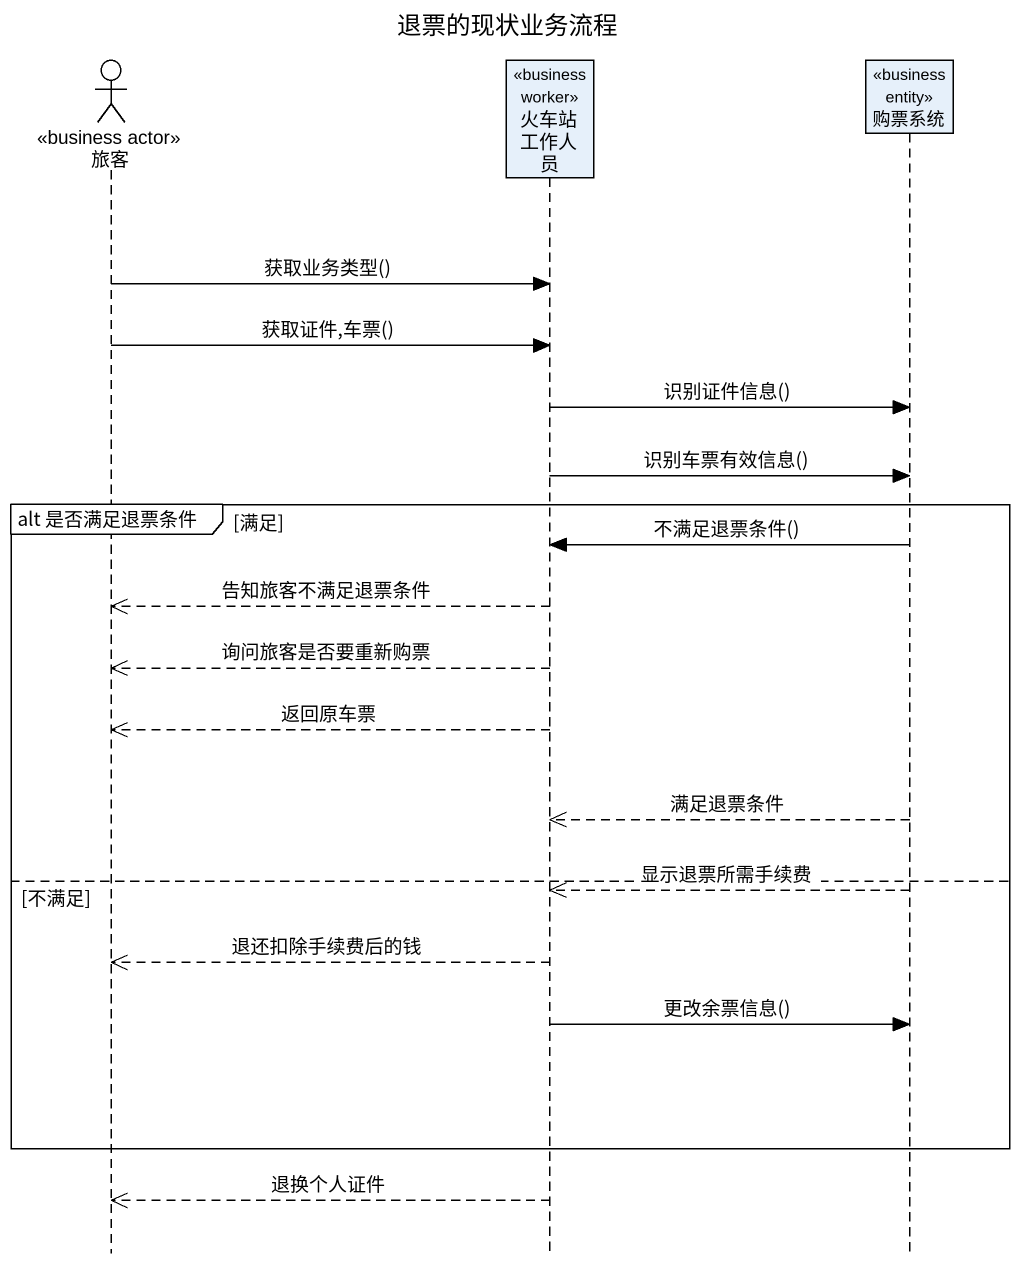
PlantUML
@startuml
title 退票的现状业务流程
hide footbox
actor 旅客 <<business actor>>
participant 火车站工作人员 <<business worker>>
participant 购票系统 <<business entity>>

旅客 -> 火车站工作人员 : 获取业务类型()
旅客 -> 火车站工作人员 : 获取证件,车票()
火车站工作人员 -> 购票系统 : 识别证件信息()
火车站工作人员 -> 购票系统 : 识别车票有效信息()
group alt 是否满足退票条件 [满足]
  购票系统 -> 火车站工作人员 : 不满足退票条件()
  火车站工作人员 -->> 旅客 : 告知旅客不满足退票条件
  火车站工作人员 -->> 旅客 : 询问旅客是否要重新购票
  火车站工作人员 -->> 旅客 : 返回原车票
  购票系统 -->> 火车站工作人员 : 满足退票条件
else 不满足
  购票系统 -->> 火车站工作人员 : 显示退票所需手续费
  火车站工作人员 -->> 旅客 : 退还扣除手续费后的钱
  火车站工作人员 -> 购票系统 : 更改余票信息()
end
火车站工作人员 -->> 旅客 : 退换个人证件
@enduml
